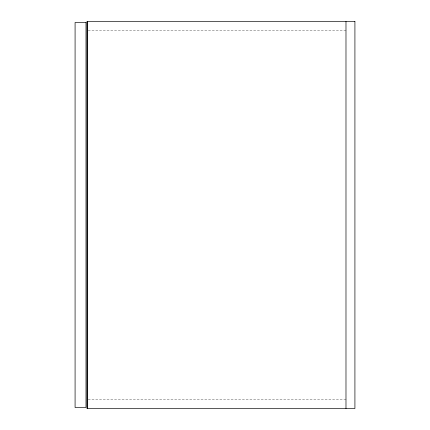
<?xml version="1.0" encoding="UTF-8"?>
<svg xmlns="http://www.w3.org/2000/svg" width="430" height="430" viewBox="0 0 430 430"><rect width="100%" height="100%" fill="white"/><g stroke="black" fill="none" stroke-linecap="round" stroke-linejoin="round"><path stroke-width="0.32" stroke-dasharray="2.15 1.61" d="M88.161 30.433L345.983 30.433M88.161 399.567L345.983 399.567"/><path stroke-width="0.64" d="M345.983 21.5L345.983 408.5M87.489 21.5L87.489 408.5M354.917 21.5L86.994 21.5L86.994 408.5L354.917 408.5L354.917 21.5M86 22.494L75.083 22.494L75.083 407.506L86 407.506L86 22.494"/></g></svg>
